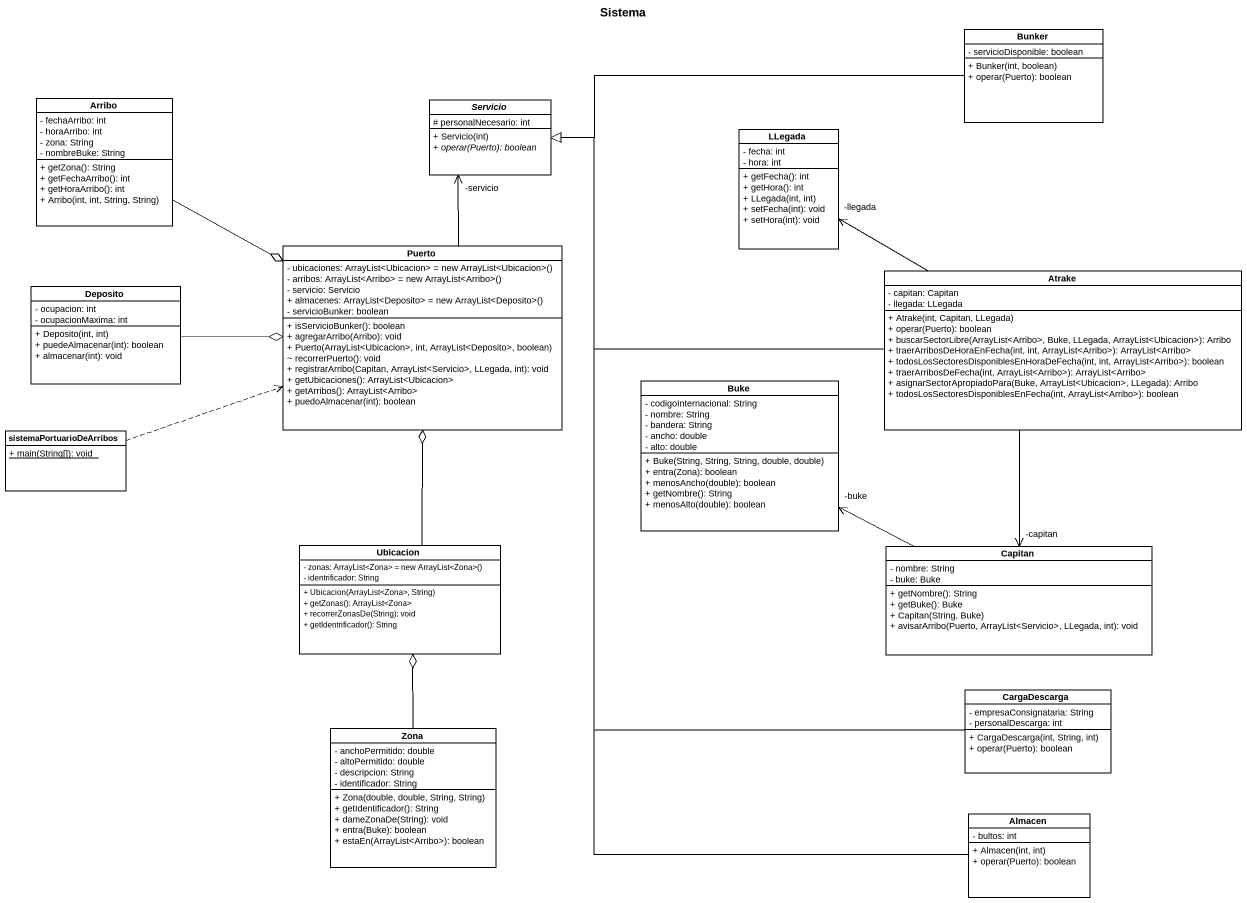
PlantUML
@startuml
title Sistema
hide circle
hide empty members
skinparam classAttributeIconSize 0
class Bunker {
  - servicioDisponible: boolean
  + Bunker(int, boolean)
  + operar(Puerto): boolean
}
class Arribo {
  - fechaArribo: int
  - horaArribo: int
  - zona: String
  - nombreBuke: String
  + getZona(): String
  + getFechaArribo(): int
  + getHoraArribo(): int
  + Arribo(int, int, String, String)
}
abstract class Servicio {
  # personalNecesario: int
  + Servicio(int)
  {abstract} + operar(Puerto): boolean
}
class LLegada {
  - fecha: int
  - hora: int
  + getFecha(): int
  + getHora(): int
  + LLegada(int, int)
  + setFecha(int): void
  + setHora(int): void
}
class Puerto {
  {field} - ubicaciones: ArrayList<Ubicacion> = new ArrayList<Ubicacion>()
  {field} - arribos: ArrayList<Arribo> = new ArrayList<Arribo>()
  - servicio: Servicio
  {field} + almacenes: ArrayList<Deposito> = new ArrayList<Deposito>()
  - servicioBunker: boolean
  + isServicioBunker(): boolean
  + agregarArribo(Arribo): void
  + Puerto(ArrayList<Ubicacion>, int, ArrayList<Deposito>, boolean)
  ~ recorrerPuerto(): void
  + registrarArribo(Capitan, ArrayList<Servicio>, LLegada, int): void
  + getUbicaciones(): ArrayList<Ubicacion>
  + getArribos(): ArrayList<Arribo>
  + puedoAlmacenar(int): boolean
}
class Atrake {
  - capitan: Capitan
  - llegada: LLegada
  + Atrake(int, Capitan, LLegada)
  + operar(Puerto): boolean
  + buscarSectorLibre(ArrayList<Arribo>, Buke, LLegada, ArrayList<Ubicacion>): Arribo
  + traerArribosDeHoraEnFecha(int, int, ArrayList<Arribo>): ArrayList<Arribo>
  + todosLosSectoresDisponiblesEnHoraDeFecha(int, int, ArrayList<Arribo>): boolean
  + traerArribosDeFecha(int, ArrayList<Arribo>): ArrayList<Arribo>
  + asignarSectorApropiadoPara(Buke, ArrayList<Ubicacion>, LLegada): Arribo
  + todosLosSectoresDisponiblesEnFecha(int, ArrayList<Arribo>): boolean
}
class Deposito {
  - ocupacion: int
  - ocupacionMaxima: int
  + Deposito(int, int)
  + puedeAlmacenar(int): boolean
  + almacenar(int): void
}
class Buke {
  - codigoInternacional: String
  - nombre: String
  - bandera: String
  - ancho: double
  - alto: double
  + Buke(String, String, String, double, double)
  + entra(Zona): boolean
  + menosAncho(double): boolean
  + getNombre(): String
  + menosAlto(double): boolean
}
class sistemaPortuarioDeArribos {
  {static} + main(String[]): void
}
class Ubicacion {
  {field} - zonas: ArrayList<Zona> = new ArrayList<Zona>()
  - identrificador: String
  + Ubicacion(ArrayList<Zona>, String)
  + getZonas(): ArrayList<Zona>
  + recorrerZonasDe(String): void
  + getIdentrificador(): String
}
class Capitan {
  - nombre: String
  - buke: Buke
  + getNombre(): String
  + getBuke(): Buke
  + Capitan(String, Buke)
  + avisarArribo(Puerto, ArrayList<Servicio>, LLegada, int): void
}
class CargaDescarga {
  - empresaConsignataria: String
  - personalDescarga: int
  + CargaDescarga(int, String, int)
  + operar(Puerto): boolean
}
class Zona {
  - anchoPermitido: double
  - altoPermitido: double
  - descripcion: String
  - identificador: String
  + Zona(double, double, String, String)
  + getIdentificador(): String
  + dameZonaDe(String): void
  + entra(Buke): boolean
  + estaEn(ArrayList<Arribo>): boolean
}
class Almacen {
  - bultos: int
  + Almacen(int, int)
  + operar(Puerto): boolean
}
Bunker -left-|> Servicio
Arribo -right-o Puerto
Puerto -up-> "-servicio" Servicio
Atrake -left-|> Servicio
Atrake -left-> "-llegada" LLegada
Atrake --> "-capitan" Capitan
Deposito -right-o Puerto
sistemaPortuarioDeArribos .right.> Puerto
Ubicacion -up-o Puerto
Capitan -left-> "-buke" Buke
CargaDescarga -up-|> Servicio
Zona -up-o Ubicacion
Almacen -up-|> Servicio
@enduml
